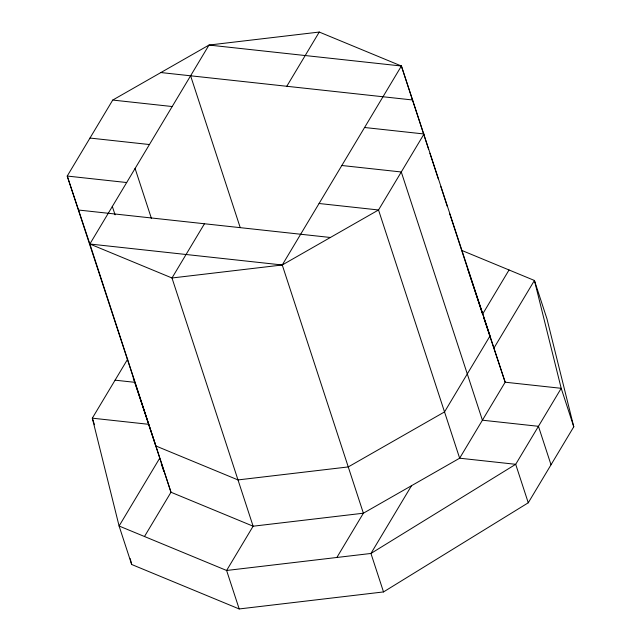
<?xml version="1.0" encoding="UTF-8"?>
<svg xmlns="http://www.w3.org/2000/svg" width="641" height="641" viewBox="0 0 641 641"><rect width="100%" height="100%" fill="white"/><g stroke="black" fill="none" stroke-linecap="round" stroke-linejoin="round"><path stroke-width="0.96" d="M112.736 100.06L67.225 176.051L170.987 492.24L253.123 526.205L363.383 513.209L459.653 458.203L505.164 382.204L401.402 66.015L319.266 32.05L209.006 45.054L112.736 100.06L172.189 106.534M144.481 536.509L170.987 492.24L89.86 244.013L209.006 45.054L401.402 66.015L428.669 149.449M204.463 223.757L171.988 277.986L253.123 526.205L226.61 570.474L239.189 608.95L383.518 591.931L528.264 502.784L573.775 426.786L546.997 318.946L534.426 280.47L461.977 250.511M286.791 86.279L319.266 32.05M127.719 359.064L92.32 418.172L119.098 526.013L131.669 564.489L239.189 608.95M159.673 458.259L119.098 526.013L226.61 570.474L370.947 553.455L515.693 464.308L561.204 388.31L534.426 280.47L493.85 348.223L505.164 382.204L561.204 388.31L573.775 426.786M336.87 557.478L363.383 513.209L282.248 264.981L401.402 66.015M509.042 269.973L482.537 314.242L467.714 268.908L490.045 335.924L444.525 411.923L348.255 466.928L237.995 479.925L155.859 445.96L133.232 377.998M411.522 485.702L370.947 553.455L383.518 591.931M126.678 182.533L67.225 176.051L89.86 244.013L171.988 277.986L282.248 264.981L378.527 209.976L424.038 133.977L364.585 127.503M160.875 72.553L412.716 99.996M89.98 138.055L149.433 144.537M341.829 165.498L401.282 171.98L482.409 420.2L538.448 426.305L551.02 464.781M319.074 203.501L378.527 209.976L459.653 458.203L515.693 464.308L528.264 502.784M78.539 210.032L330.387 237.482M89.86 244.013L282.248 264.981M115.076 380.169L134.738 382.316M148.351 424.278L92.32 418.172L94.467 424.743M483.795 318.016L493.538 347.278M161.244 463.699L163.759 471.247M429.911 153.239L438.276 178.839M440.76 186.427L447.266 206.338M449.742 213.918L467.409 267.962M190.601 75.79L240.183 227.491M135.043 168.319L151.468 218.565M112.287 206.322L115.084 214.847M130.227 558.656L131.669 564.489"/></g></svg>
